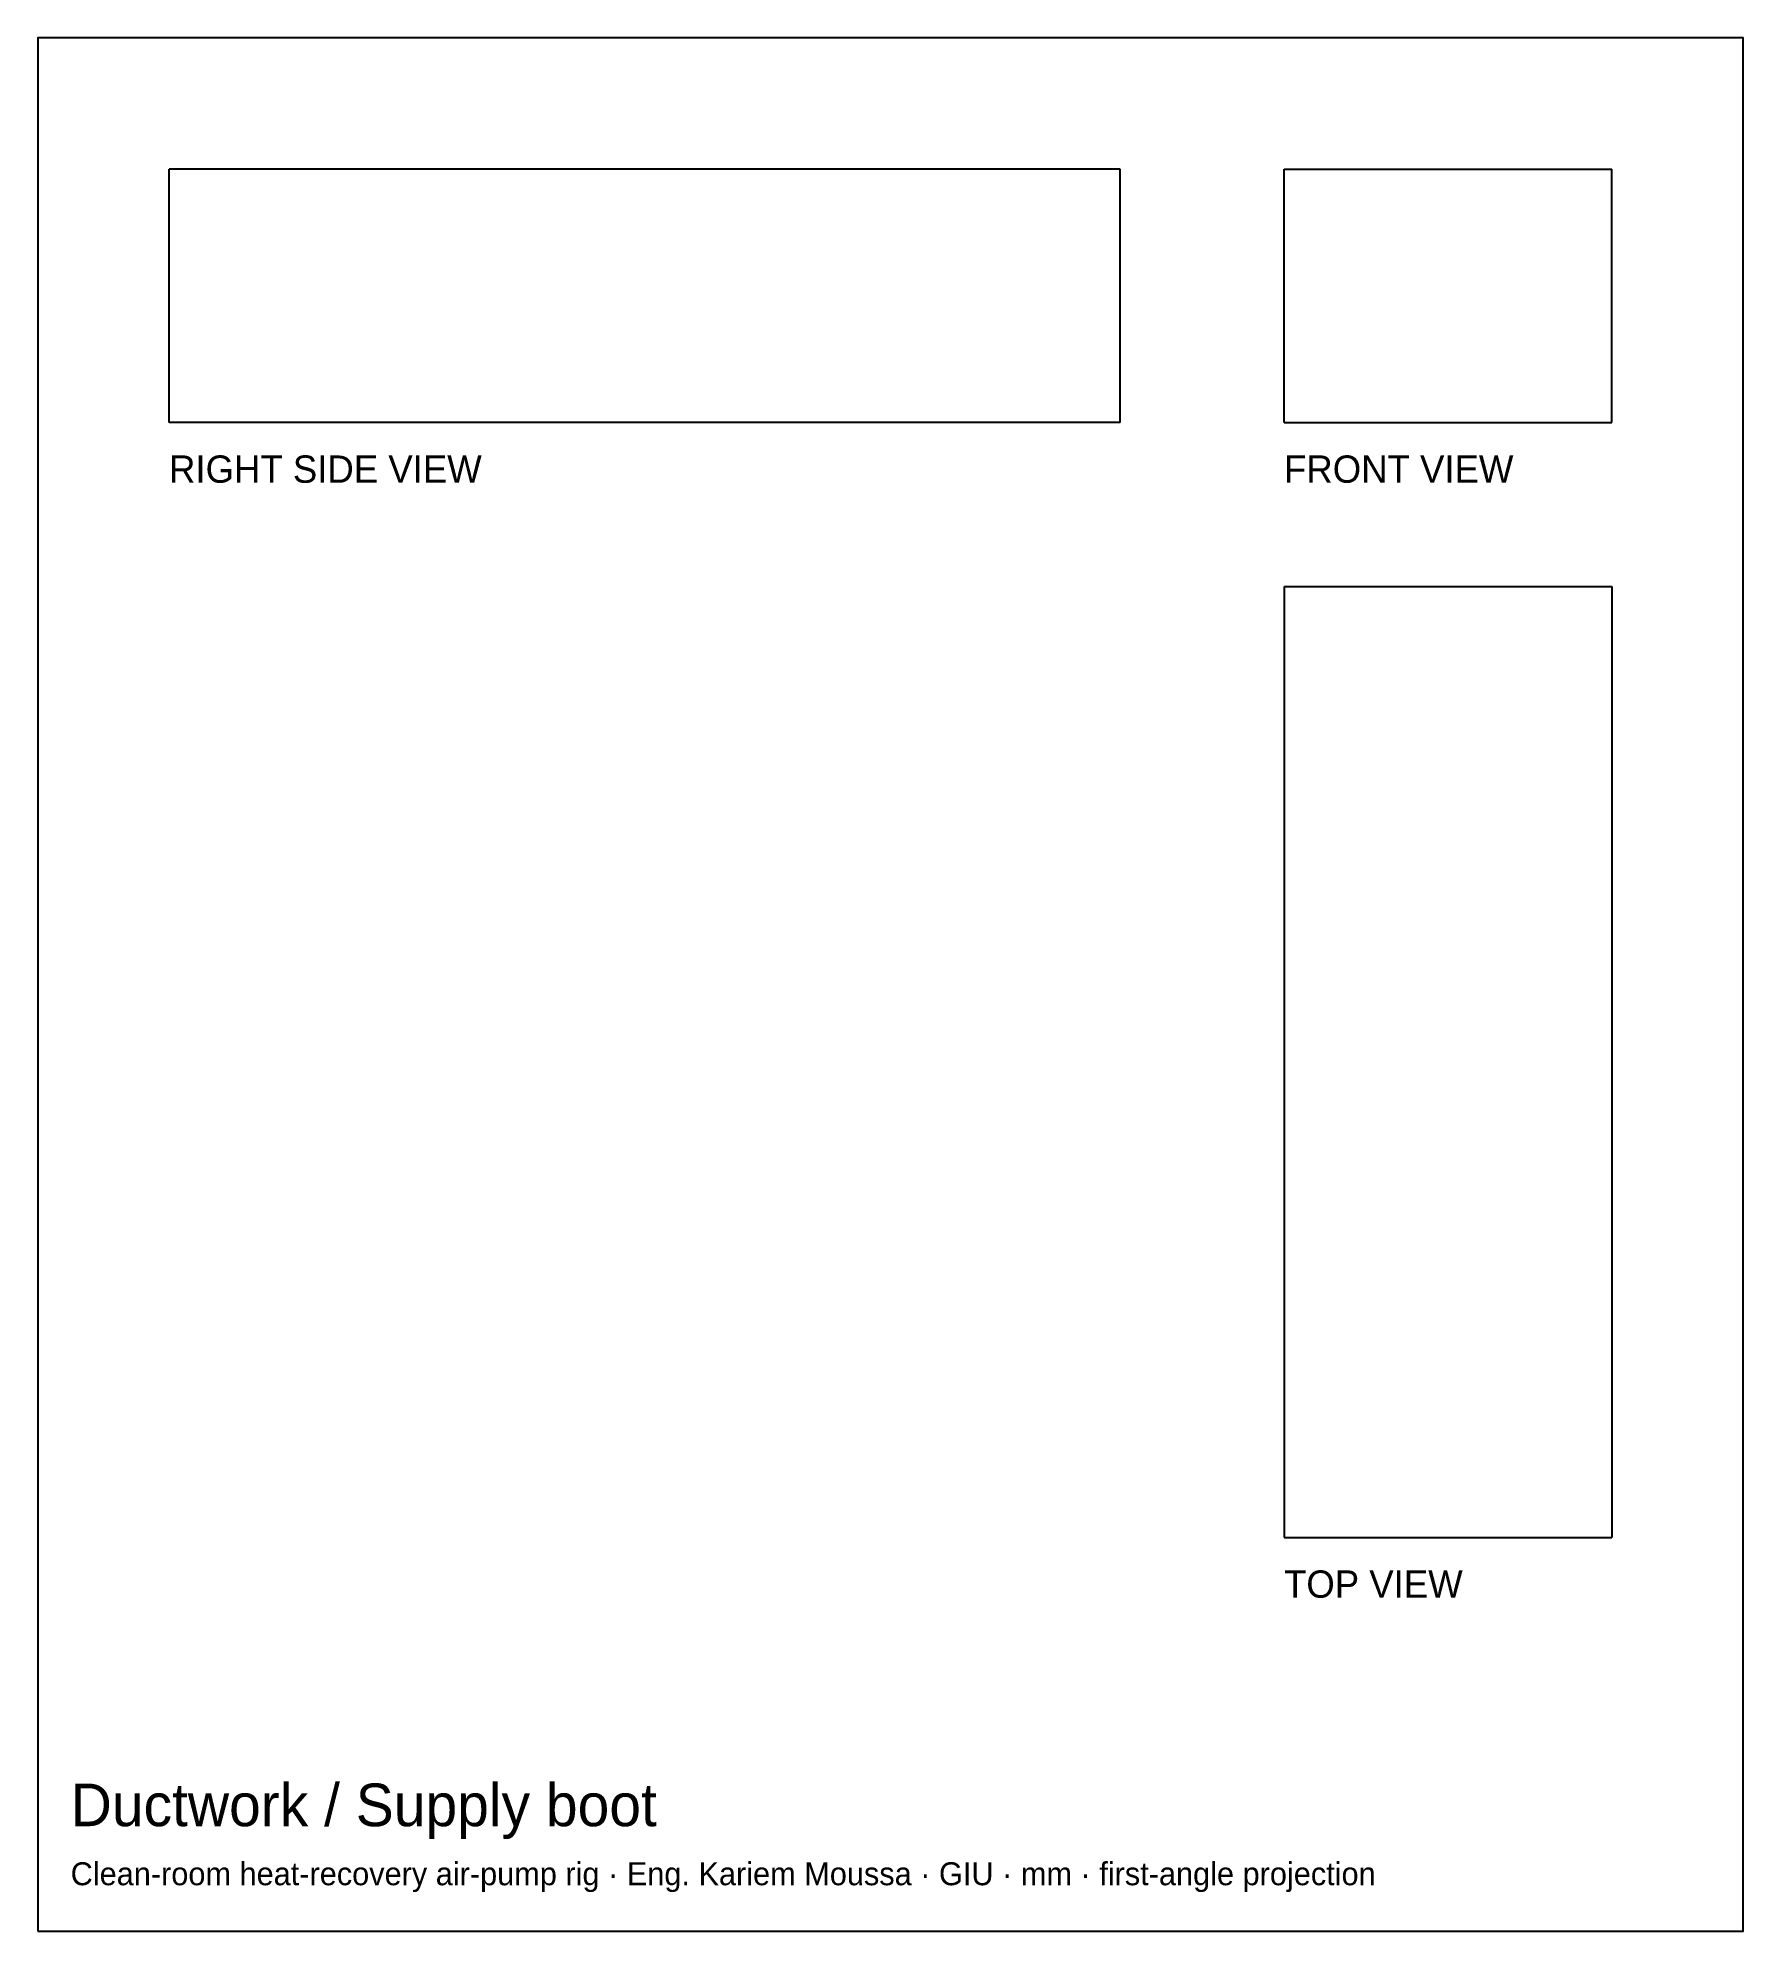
# Model space of a CAD drawing. Header units: millimetres. Extents: x -174 to -18, y -106 to 68.
import ezdxf

# ---------------------------------------------------------------- set-up
doc = ezdxf.new("R2010")
doc.units = ezdxf.units.MM
for name, color, linetype in [('BORDER', 7, 'Continuous'), ('HIDDEN', 8, 'Continuous'), ('TEXT', 5, 'Continuous'), ('VISIBLE', 7, 'Continuous')]:
    doc.layers.add(name, color=color, linetype=linetype)

msp = doc.modelspace()

# ---------------------------------------------------------------- linework, layer by layer
at = {"layer": 'BORDER'}
msp.add_lwpolyline([(-174, -105.52), (-18, -105.52), (-18, 67.68), (-174, 67.68)], close=True, dxfattribs=at)
at = {"layer": 'HIDDEN'}
for points in [[(-75, 55.68), (-162, 55.68)], [(-162, 32.48), (-162, 55.68)], [(-75, 32.48), (-75, 55.68)], [(-60, 55.68), (-30, 55.68)], [(-60, 32.48), (-60, 55.68)], [(-30, 32.48), (-30, 55.68)], [(-75, 32.48), (-162, 32.48)], [(-60, 32.48), (-30, 32.48)], [(-60, 17.48), (-30, 17.48)], [(-60, 17.48), (-60, -69.52)], [(-30, 17.48), (-30, -69.52)], [(-60, -69.52), (-30, -69.52)]]:
    msp.add_lwpolyline(points, dxfattribs=at)
at = {"layer": 'VISIBLE'}
for points in [[(-75, 55.68), (-162, 55.68)], [(-162, 32.48), (-162, 55.68)], [(-75, 32.48), (-75, 55.68)], [(-60, 55.68), (-30, 55.68)], [(-60, 32.48), (-60, 55.68)], [(-30, 32.48), (-30, 55.68)], [(-75, 32.48), (-162, 32.48)], [(-60, 32.48), (-30, 32.48)], [(-60, 17.48), (-30, 17.48)], [(-60, 17.48), (-60, -69.52)], [(-30, 17.48), (-30, -69.52)], [(-60, -69.52), (-30, -69.52)]]:
    msp.add_lwpolyline(points, dxfattribs=at)

# ---------------------------------------------------------------- texts
at = {"layer": 'TEXT'}
for s, height, p in [('RIGHT SIDE VIEW', 2.5, (-162, 26.98)), ('FRONT VIEW', 2.5, (-60, 26.98)), ('TOP VIEW', 2.5, (-60, -75.02)), ('Ductwork / Supply boot', 3.9, (-171, -95.92)), ('Clean-room heat-recovery air-pump rig · Eng. Kariem Moussa · GIU · mm · first-angle projection', 2.1, (-171, -101.32))]:
    msp.add_text(s, height=height, dxfattribs=at).set_placement(p)

doc.saveas('drawing.dxf')
